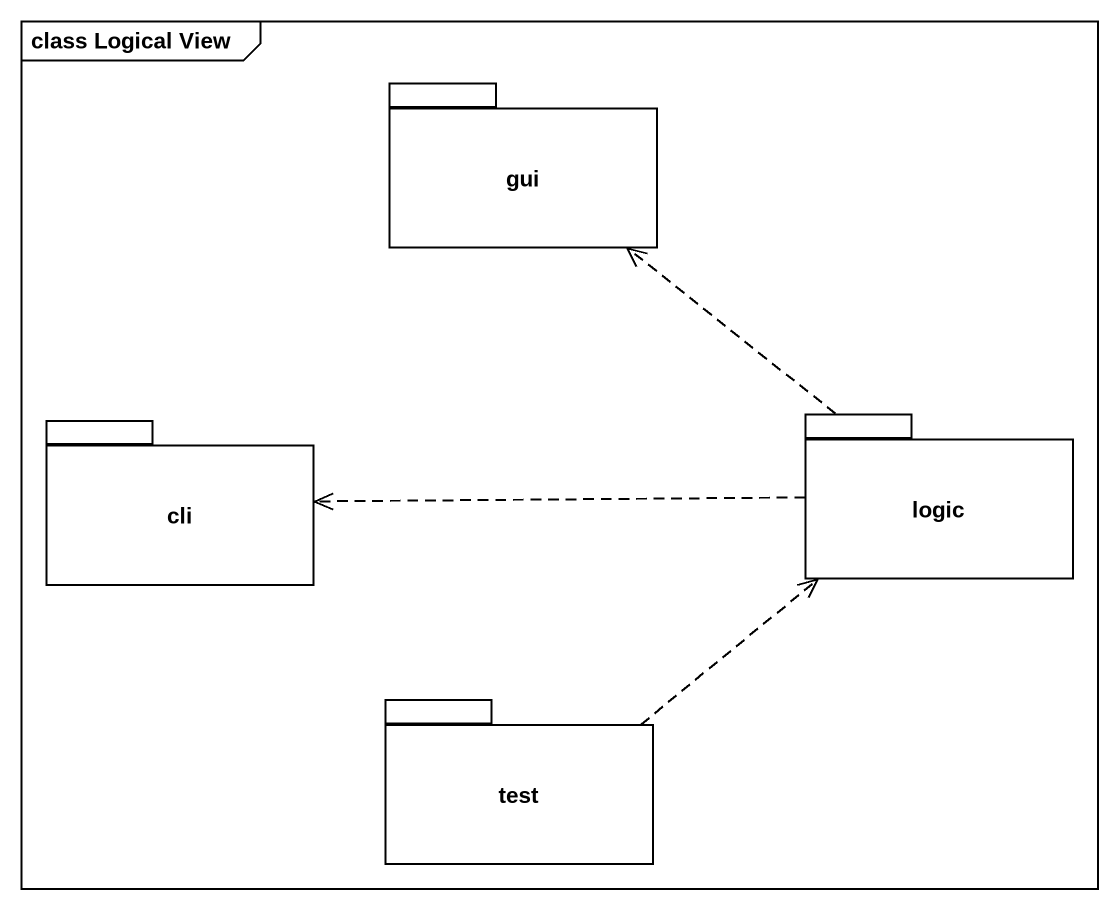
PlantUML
@startuml
mainframe class Logical View
package gui {
}
package cli {
}
package logic {
}
package test {
}
logic .up.> gui
logic .left.> cli
test .up.> logic
@enduml
